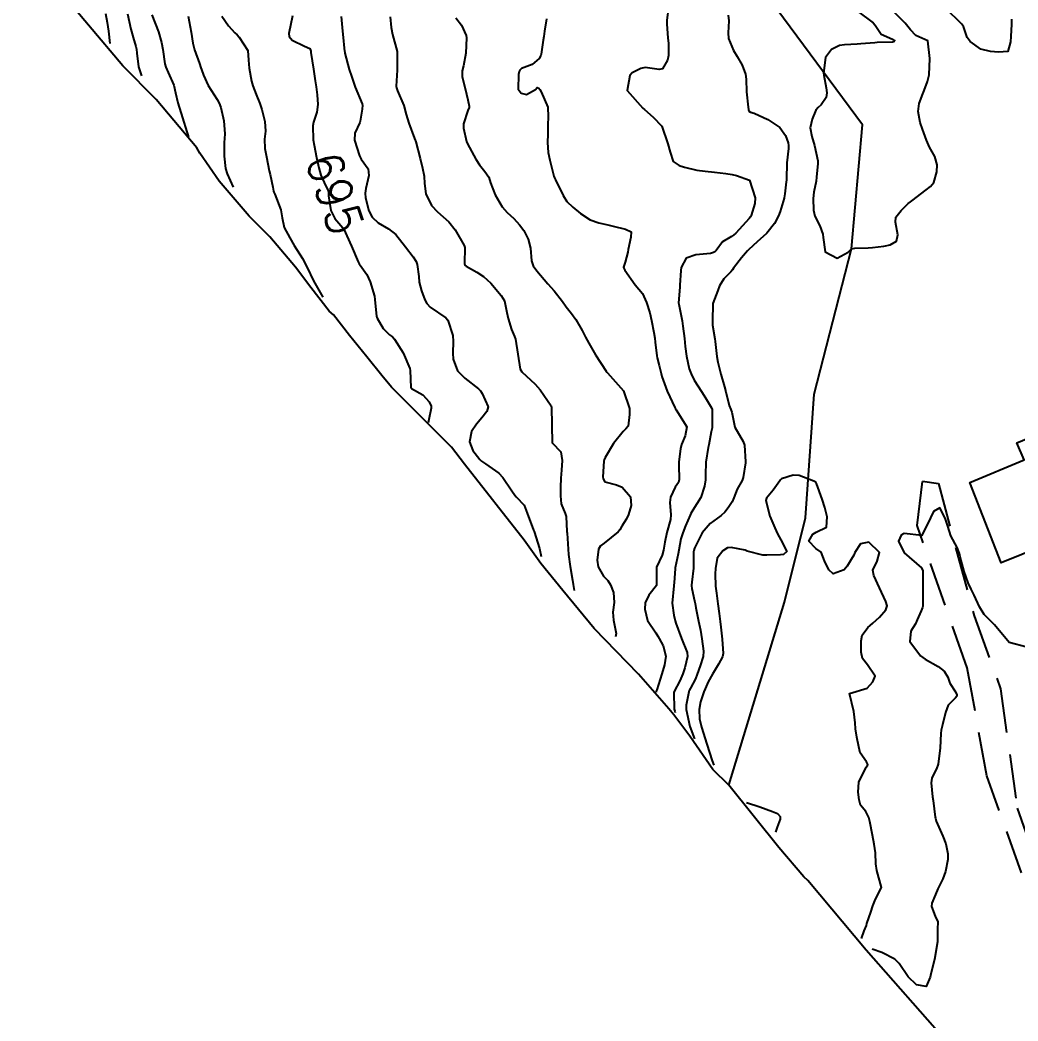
# Model space of a CAD drawing. Header units: metres. Extents: x 298520 to 308411, y 7433745 to 7450750.
# Drawn here: x 300069.2 to 300182.3, y 7448804.6 to 7448917.9 of the extents above; entities that cross this region are included whole.
import ezdxf
from ezdxf.enums import TextEntityAlignment as Align

# ---------------------------------------------------------------- set-up
doc = ezdxf.new("R2010")
doc.units = ezdxf.units.M
doc.header["$LTSCALE"] = 10
doc.linetypes.add('DASHED', pattern=[0.75, 0.5, -0.25])
for name, color, linetype in [('Area', 45, 'Continuous'), ('Cotas', 45, 'Continuous'), ('Curvas de Nivel 1m', 11, 'Continuous'), ('Curvas de Nivel 5m', 15, 'Continuous'), ('Edificações', 30, 'Continuous'), ('Hidrografia', 140, 'Continuous'), ('Vias Secundárias', 230, 'DASHED')]:
    doc.layers.add(name, color=color, linetype=linetype)
doc.styles.add('Style-STANDARD', font='STANDARD.shx')

msp = doc.modelspace()

# ---------------------------------------------------------------- linework, layer by layer
at = {"layer": 'Area'}
msp.add_polyline3d([(300174.24, 7448802.18, 687.41), (300165.06, 7448812.62, 689.17), (300158.45, 7448820.51, 689.49), (300158.01, 7448820.92, 688.14), (300155.18, 7448824.26, 695.01), (300149.53, 7448831.3, 696.09), (300147.72, 7448833.07, 698.89), (300145.1, 7448836.84, 686.91), (300143.28, 7448839.27, 703.74), (300142.71, 7448839.93, 703.05), (300139.29, 7448843.87, 705.52), (300134.28, 7448849.05, 705.33), (300130.7, 7448853.36, 700.99), (300128.24, 7448856.39, 700.79), (300126.35, 7448859.03, 699.09), (300119.56, 7448867.63, 706.76), (300118.11, 7448869.59, 710.24), (300111.3, 7448876.37, 703.06), (300110.22, 7448877.69, 704.16), (300108.53, 7448879.79, 704.68), (300106.56, 7448882.22, 710.19), (300104.74, 7448884.55, 702.17), (300104.23, 7448884.99, 702.11), (300102.16, 7448887.67, 704.84), (300100.45, 7448889.97, 705.35), (300097.54, 7448893.39, 704.08), (300095.19, 7448895.72, 698.67), (300091.8, 7448899.71, 701.87), (300089.6, 7448902.86, 701.31), (300089.25, 7448903.48, 699.65), (300084.65, 7448908.95, 702.12), (300080.87, 7448912.75, 698.55), (300069.23, 7448926.6, 715.18)], dxfattribs=at)
at = {"layer": 'Curvas de Nivel 1m', "flags": 128}
for points, elevation in [([(300081.4, 7448918.65), (300081.79, 7448916.92), (300081.86, 7448916.64), (300082.06, 7448915.96), (300082.37, 7448914.96), (300082.44, 7448914.63), (300082.48, 7448914.19), (300082.66, 7448912.63), (300083, 7448911.63)], 699), ([(300164.1, 7448918.95), (300165.85, 7448917.64), (300166.08, 7448917.35), (300166.78, 7448916.34), (300168.06, 7448915.78), (300168.31, 7448915.61), (300168.21, 7448915.46), (300168.06, 7448915.44), (300166.31, 7448915.38), (300166.06, 7448915.36), (300164.47, 7448915.24), (300164.06, 7448915.22), (300162.6, 7448915.13), (300162.05, 7448915.04), (300161.14, 7448914.61), (300160.46, 7448913.7), (300160.23, 7448911.92), (300160.26, 7448911.71), (300160.55, 7448910.26), (300160.62, 7448909.7), (300160.52, 7448909.17), (300159.97, 7448908.34), (300159.63, 7448908.05), (300159.37, 7448907.72), (300158.94, 7448906.73), (300158.74, 7448905.72), (300158.9, 7448904.76), (300159.22, 7448903.72), (300159.6, 7448902.01), (300159.61, 7448901.71), (300159.45, 7448900.14), (300159.41, 7448899.71), (300159.14, 7448898.43), (300159.05, 7448897.72), (300159.12, 7448896.42), (300159.27, 7448895.72), (300159.81, 7448894.64), (300160.16, 7448893.71), (300160.19, 7448893.32), (300160.41, 7448891.7), (300161.77, 7448890.99), (300163.03, 7448891.67), (300163.4, 7448892.04), (300163.78, 7448892.12), (300165.28, 7448892.14), (300165.78, 7448892.18), (300167.07, 7448892.34), (300167.79, 7448892.5), (300168.5, 7448892.89), (300168.64, 7448893.6), (300168.38, 7448895.04), (300168.44, 7448895.6), (300169.04, 7448896.39), (300169.84, 7448897.15), (300170.09, 7448897.34), (300170.41, 7448897.58), (300171.22, 7448898.21), (300171.86, 7448898.7), (300172.35, 7448899.08), (300172.75, 7448899.56), (300173.08, 7448900.75), (300173.11, 7448901.55), (300172.83, 7448902.48), (300172.26, 7448903.56), (300171.92, 7448904.32), (300171.45, 7448905.57), (300171.18, 7448906.35), (300170.94, 7448907.58), (300171.09, 7448908.47), (300171.49, 7448909.58), (300171.63, 7448909.95), (300172.01, 7448910.99), (300172.16, 7448911.57), (300172.19, 7448911.74), (300172.27, 7448913.57), (300172.06, 7448915.57), (300170.68, 7448916.19), (300170.08, 7448916.82), (300169.48, 7448917.6), (300168.1, 7448918.98)], 688), ([(300181.52, 7448918.02), (300181.52, 7448917.46), (300181.45, 7448916.08), (300181.4, 7448915.46), (300181.12, 7448914.38), (300180.05, 7448914.29), (300179.16, 7448914.37), (300178.05, 7448914.63), (300176.83, 7448915.51), (300176.52, 7448915.96), (300176.08, 7448917.22), (300175.88, 7448917.52), (300174.11, 7448919.25)], 689), ([(300084.16, 7448918.54), (300084.91, 7448916.6), (300085.27, 7448915.38), (300085.42, 7448914.6), (300085.65, 7448912.96), (300085.74, 7448912.59), (300086.01, 7448911.99), (300086.64, 7448910.58), (300086.86, 7448909.71), (300087.12, 7448908.58), (300087.64, 7448906.88), (300088.12, 7448905.27), (300088.31, 7448904.7)], 698), ([(300088.27, 7448918.38), (300088.61, 7448916.56), (300088.81, 7448915.31), (300088.99, 7448914.56), (300089.55, 7448913.02), (300089.73, 7448912.54), (300089.8, 7448912.33), (300090, 7448911.7), (300090.55, 7448910.53), (300091.57, 7448908.93), (300091.8, 7448908.52), (300091.97, 7448908.03), (300092.3, 7448906.51), (300092.45, 7448905.04), (300092.39, 7448904.51), (300092.35, 7448904.08), (300092.36, 7448902.51), (300092.5, 7448901.13), (300092.69, 7448900.51), (300093.36, 7448899)], 697), ([(300092.09, 7448918.36), (300092.83, 7448917.27), (300093.55, 7448916.5), (300093.82, 7448916.25), (300094.06, 7448916.01), (300095.04, 7448914.48), (300095.12, 7448913.39), (300095.17, 7448912.48), (300095.47, 7448911), (300095.61, 7448910.47), (300095.98, 7448909.52), (300096.41, 7448908.47), (300096.62, 7448907.8), (300096.96, 7448906.46), (300097.04, 7448905.35), (300096.93, 7448904.46), (300096.96, 7448903.41), (300097.14, 7448902.46), (300097.46, 7448900.87), (300097.55, 7448900.45), (300097.86, 7448899.02), (300097.96, 7448898.55), (300097.98, 7448898.45), (300098.09, 7448898.21), (300098.78, 7448896.44), (300098.91, 7448895.53), (300099.16, 7448894.43), (300099.79, 7448893.28), (300100.3, 7448892.41), (300101.23, 7448890.94), (300101.75, 7448889.92), (300102.46, 7448888.39), (300103.54, 7448886.55)], 696), ([(300105.62, 7448918.35), (300105.76, 7448916.66), (300105.79, 7448916.35), (300106, 7448914.39), (300106.01, 7448914.35), (300106.04, 7448914.17), (300106.53, 7448912.34), (300106.76, 7448911.59), (300107.19, 7448910.34), (300107.97, 7448908.44), (300108, 7448908.36), (300108.01, 7448908.33), (300108.02, 7448908.28), (300107.97, 7448907.86), (300107.77, 7448906.5), (300107.71, 7448906.33), (300107.14, 7448905.13), (300107.11, 7448904.34), (300107.68, 7448902.55), (300107.78, 7448902.33), (300107.89, 7448902.17), (300108.66, 7448901.09), (300108.75, 7448900.32), (300108.4, 7448898.86), (300108.32, 7448898.32), (300108.36, 7448897.81), (300108.73, 7448896.32), (300109.12, 7448895.62), (300109.81, 7448894.96), (300110.96, 7448894.29), (300111.79, 7448893.67), (300112.88, 7448892.27), (300113.76, 7448891.13), (300114.1, 7448890.6), (300114.23, 7448890.25), (300114.39, 7448888.9), (300114.46, 7448888.25), (300114.7, 7448887.26), (300115.07, 7448886.24), (300115.31, 7448885.84), (300115.7, 7448885.44), (300117.48, 7448884.21), (300117.68, 7448883.94), (300118.26, 7448882.2), (300118.31, 7448881.53), (300118.26, 7448880.2), (300118.3, 7448879.53), (300118.78, 7448878.2), (300119.6, 7448877.39), (300121.18, 7448876.17), (300121.37, 7448875.96), (300121.58, 7448875.65), (300122.25, 7448874.15), (300122.09, 7448873.62), (300121.55, 7448872.9), (300120.93, 7448872.17), (300120.35, 7448871.35), (300120.16, 7448870.18), (300120.52, 7448869.19), (300121.3, 7448868.16), (300121.49, 7448867.99), (300121.97, 7448867.67), (300123.47, 7448866.62), (300123.93, 7448866.14), (300124.95, 7448864.62), (300125.28, 7448864.12), (300125.44, 7448863.95), (300126.33, 7448863.01), (300126.67, 7448862.1), (300127.39, 7448860.16), (300127.43, 7448860.09), (300127.45, 7448860.03), (300128.06, 7448858.08), (300128.25, 7448857.19)], 694), ([(300111.14, 7448918.29), (300111.28, 7448917.08), (300111.44, 7448916.29), (300111.94, 7448914.38), (300111.96, 7448914.28), (300111.95, 7448912.34), (300111.95, 7448912.28), (300111.83, 7448910.45), (300111.86, 7448910.28), (300111.99, 7448909.93), (300112.7, 7448908.27), (300112.97, 7448907.25), (300113.27, 7448906.27), (300113.93, 7448904.54), (300114, 7448904.34), (300114.02, 7448904.26), (300114.05, 7448904.13), (300114.57, 7448902.25), (300114.81, 7448901.17), (300114.99, 7448900.24), (300115.05, 7448899.43), (300115.2, 7448898.24), (300115.83, 7448896.94), (300116.53, 7448896.22), (300117.81, 7448895.1), (300118.53, 7448894.2), (300119.55, 7448892.42), (300119.61, 7448892.19), (300119.59, 7448890.36), (300119.63, 7448890.19), (300119.75, 7448890.06), (300120.97, 7448889.39), (300121.74, 7448888.91), (300122.55, 7448888.15), (300123.71, 7448886.74), (300124.09, 7448886.13), (300124.38, 7448884.82), (300124.52, 7448884.13), (300124.91, 7448882.88), (300125.23, 7448882.12), (300125.34, 7448881.8), (300125.63, 7448880.12), (300125.89, 7448878.39), (300126.06, 7448878.11), (300127.59, 7448876.7), (300128.15, 7448876.08), (300129.38, 7448874.26), (300129.44, 7448874.07), (300129.47, 7448872.14), (300129.47, 7448872.07), (300129.51, 7448870.07), (300130.5, 7448869.05), (300130.65, 7448868.05), (300130.56, 7448866.97), (300130.5, 7448866.05), (300130.45, 7448865.06), (300130.43, 7448864.06), (300130.54, 7448863.16), (300130.98, 7448862.05), (300131.08, 7448861.71), (300131.18, 7448860.04), (300131.19, 7448859.84), (300131.3, 7448858.04), (300131.36, 7448857.43), (300131.55, 7448856.05), (300131.81, 7448854.52), (300131.89, 7448854.04), (300132.01, 7448853.34)], 693), ([(300118.58, 7448918.2), (300119.24, 7448917.36), (300119.78, 7448916.18), (300119.82, 7448915.94), (300119.72, 7448914.18), (300119.46, 7448912.75), (300119.32, 7448912.19), (300119.33, 7448911.52), (300119.66, 7448910.19), (300119.97, 7448908.92), (300120.1, 7448908.18), (300120.09, 7448908.05), (300119.96, 7448907.68), (300119.48, 7448906.19), (300119.45, 7448905.69), (300119.81, 7448904.18), (300119.92, 7448903.91), (300120.86, 7448902.18), (300121.26, 7448901.54), (300121.88, 7448900.78), (300122.33, 7448900.16), (300122.53, 7448899.49), (300123.04, 7448898.15), (300123.83, 7448896.79), (300124.41, 7448896.13), (300125.15, 7448895.45), (300125.81, 7448894.74), (300126.29, 7448894.11), (300126.78, 7448893.11), (300127.05, 7448892.1), (300127.17, 7448890.69), (300127.34, 7448890.09), (300127.75, 7448889.55), (300129.03, 7448888.08), (300129.72, 7448887.26), (300130.68, 7448886.06), (300131.1, 7448885.46), (300131.69, 7448884.69), (300132.19, 7448884.03), (300132.92, 7448882.77), (300133.28, 7448882.02), (300133.65, 7448881.34), (300134.43, 7448880.01), (300135.61, 7448878.16), (300135.69, 7448878.07), (300135.77, 7448878), (300137.58, 7448875.97), (300138.26, 7448873.96), (300138.26, 7448873.26), (300138.1, 7448871.96), (300137.86, 7448871.64), (300137.53, 7448871.33), (300136.47, 7448869.99), (300135.5, 7448868.39), (300135.38, 7448868.12), (300135.36, 7448868), (300135.25, 7448866.22), (300135.27, 7448866), (300135.46, 7448865.65), (300136.78, 7448865.3), (300137.45, 7448865.05), (300138.38, 7448863.96), (300138.44, 7448862.95), (300138.15, 7448861.96), (300137.92, 7448861.46), (300137.4, 7448860.64), (300137.16, 7448860.21), (300136.98, 7448859.98), (300135.38, 7448858.72), (300134.97, 7448858.41), (300134.74, 7448858.01), (300134.59, 7448856.77), (300134.72, 7448856.01), (300135.33, 7448854.98), (300135.81, 7448854.47), (300136.12, 7448853.99), (300136.44, 7448853.11), (300136.51, 7448851.98), (300136.38, 7448850.89), (300136.45, 7448849.98), (300136.77, 7448848.46), (300136.68, 7448848.08)], 692), ([(300128.87, 7448918.08), (300128.64, 7448916.66), (300128.55, 7448916.09), (300128.49, 7448915.66), (300128.26, 7448914.09), (300128.22, 7448913.91), (300128.04, 7448913.59), (300127.23, 7448912.89), (300126.02, 7448912.45), (300125.85, 7448912.27), (300125.78, 7448912.11), (300125.68, 7448911.78), (300125.67, 7448910.11), (300125.99, 7448909.65), (300126.59, 7448909.49), (300127.61, 7448910.09), (300127.8, 7448910.29), (300127.99, 7448910.24), (300128.12, 7448910.09), (300128.27, 7448909.8), (300129, 7448908.08), (300129.07, 7448906.96), (300129.01, 7448906.08), (300129, 7448905.01), (300128.99, 7448904.08), (300129.07, 7448902.92), (300129.23, 7448902.08), (300129.69, 7448900.26), (300129.76, 7448900.07), (300129.87, 7448899.85), (300130.76, 7448898.06), (300131.18, 7448897.39), (300131.83, 7448896.74), (300132.72, 7448896.03), (300133.82, 7448895.31), (300134.79, 7448894.98), (300135.81, 7448894.75), (300136.42, 7448894.6), (300137.81, 7448894.27), (300138.45, 7448893.96), (300138.41, 7448893.34), (300138.12, 7448891.97), (300138.07, 7448891.67), (300137.76, 7448890.53), (300137.6, 7448889.97), (300137.63, 7448889.85), (300137.75, 7448889.62), (300138.91, 7448887.96), (300139.72, 7448886.96), (300140.2, 7448885.94), (300140.56, 7448884.8), (300140.77, 7448883.93), (300141.03, 7448882.57), (300141.13, 7448881.93), (300141.17, 7448881.45), (300141.35, 7448879.92), (300141.4, 7448879.69), (300141.62, 7448878.82), (300141.85, 7448877.92), (300141.94, 7448877.59), (300142.53, 7448875.91), (300143.4, 7448874.07), (300143.49, 7448873.9), (300143.56, 7448873.79), (300144.75, 7448871.89), (300144.55, 7448870.86), (300144.16, 7448869.89), (300144.04, 7448869.37), (300143.84, 7448867.9), (300143.84, 7448867.55), (300143.9, 7448865.9), (300143.8, 7448865.56), (300143.45, 7448865.04), (300142.92, 7448863.91), (300142.83, 7448863.3), (300142.96, 7448861.91), (300142.89, 7448861.39), (300142.49, 7448859.91), (300142.28, 7448858.81), (300142.13, 7448857.92), (300141.96, 7448857.33), (300141.34, 7448856), (300141.32, 7448855.95), (300141.31, 7448855.93), (300141.33, 7448854.77), (300141.34, 7448853.95), (300141.34, 7448853.93), (300141.32, 7448853.89), (300140.44, 7448852.81), (300140.05, 7448851.94), (300140.01, 7448851.23), (300140.31, 7448849.94), (300141.26, 7448848.55), (300141.49, 7448848.16), (300141.62, 7448847.92), (300142.09, 7448847.07), (300142.39, 7448845.91), (300142.24, 7448844.94), (300141.92, 7448843.92), (300141.36, 7448842.1), (300141.29, 7448841.93), (300141.27, 7448841.84)], 691), ([(300149.44, 7448918.49), (300149.51, 7448917.84), (300149.43, 7448916.48), (300149.48, 7448915.84), (300150.04, 7448914.48), (300150.44, 7448913.82), (300151.03, 7448912.82), (300151.39, 7448911.81), (300151.46, 7448911.26), (300151.53, 7448909.81), (300151.7, 7448908.07), (300151.73, 7448907.8), (300151.79, 7448907.63), (300151.96, 7448907.51), (300152.37, 7448907.38), (300153.95, 7448906.67), (300155.28, 7448905.77), (300155.93, 7448904.87), (300156.22, 7448904.05), (300156.27, 7448903.75), (300156.26, 7448903.41), (300156.07, 7448901.76), (300156.03, 7448899.92), (300156.03, 7448899.76), (300156.02, 7448899.61), (300155.85, 7448898.27), (300155.8, 7448897.81), (300155.78, 7448897.76), (300155.33, 7448896.27), (300155.15, 7448895.77), (300154.69, 7448894.89), (300153.8, 7448893.82), (300153.79, 7448893.8), (300153.77, 7448893.78), (300152.74, 7448892.84), (300151.78, 7448891.96), (300151.69, 7448891.88), (300151.62, 7448891.8), (300150.96, 7448891.01), (300150.05, 7448889.83), (300149.93, 7448889.65), (300149.75, 7448889.41), (300148.96, 7448888.62), (300148.47, 7448887.84), (300148.26, 7448887.3), (300147.7, 7448885.85), (300147.65, 7448883.85), (300147.68, 7448883.37), (300147.92, 7448881.85), (300147.97, 7448881.53), (300148.15, 7448879.84), (300148.26, 7448879.21), (300148.62, 7448877.84), (300149.02, 7448876.41), (300149.17, 7448875.83), (300149.57, 7448874.28), (300149.73, 7448873.83), (300149.85, 7448873.54), (300150.19, 7448871.82), (300151.14, 7448870.2), (300151.28, 7448869.81), (300151.4, 7448867.91), (300151.39, 7448867.81), (300151.15, 7448866.13), (300151.01, 7448865.81), (300150.45, 7448864.83), (300150.09, 7448863.82), (300149.89, 7448863.37), (300149.43, 7448862.71), (300149.05, 7448862.21), (300148.63, 7448861.84), (300147.4, 7448860.92), (300146.48, 7448859.86), (300145.61, 7448858.12), (300145.54, 7448857.88), (300145.53, 7448857.72), (300145.5, 7448855.88), (300145.33, 7448854.3), (300145.27, 7448853.93), (300145.27, 7448853.88), (300145.32, 7448853.57), (300145.62, 7448852.19), (300145.69, 7448851.87), (300145.79, 7448851.38), (300146.09, 7448849.87), (300146.29, 7448848.85), (300146.44, 7448847.87), (300146.63, 7448846.46), (300146.61, 7448845.87), (300146.28, 7448844.8), (300145.94, 7448843.87), (300145.73, 7448843.34), (300145.19, 7448842.29), (300145.04, 7448842.02), (300144.99, 7448841.88), (300144.68, 7448840.37), (300144.68, 7448839.88), (300145.08, 7448837.93), (300145.61, 7448836.54)], 689), ([(300164.54, 7448813.95), (300164.86, 7448814.82), (300165.1, 7448815.4), (300165.16, 7448815.64), (300165.59, 7448816.93), (300165.84, 7448817.63), (300166.13, 7448818.4), (300166.78, 7448819.62), (300166.8, 7448819.73), (300166.26, 7448821.63), (300166.18, 7448822.4), (300166.13, 7448823.63), (300165.99, 7448824.61), (300165.77, 7448825.63), (300165.47, 7448827.17), (300165.37, 7448827.64), (300165.02, 7448828.33), (300164.43, 7448829.05), (300164.27, 7448829.65), (300164.18, 7448830.52), (300164.25, 7448831.65), (300165.08, 7448833.32), (300165.21, 7448833.51), (300165.24, 7448833.64), (300165.09, 7448833.95), (300164.4, 7448834.96), (300164.23, 7448835.65), (300164.03, 7448836.75), (300163.86, 7448837.66), (300163.82, 7448838.34), (300163.67, 7448839.66), (300163.18, 7448841.67), (300165.19, 7448842.3), (300165.82, 7448843.01), (300166.07, 7448843.63), (300165.22, 7448844.92), (300164.66, 7448845.65), (300164.51, 7448846.37), (300164.52, 7448847.65), (300164.62, 7448848.29), (300165.27, 7448849.14), (300165.54, 7448849.37), (300165.83, 7448849.63), (300166.57, 7448850.34), (300167.29, 7448851.15), (300167.44, 7448851.62), (300167.3, 7448852.1), (300166.59, 7448853.63), (300165.93, 7448855.05), (300165.83, 7448855.64), (300166.32, 7448856.66), (300166.58, 7448857.63), (300165.38, 7448858.82), (300164.42, 7448858.61), (300163.78, 7448857.66), (300163.69, 7448857.34), (300163.36, 7448856.86), (300162.91, 7448856.11), (300162.59, 7448855.67), (300161.34, 7448855.22), (300160.83, 7448855.7), (300160.35, 7448856.71), (300159.96, 7448857.7), (300159.38, 7448858.11), (300158.58, 7448858.92), (300159.03, 7448859.72), (300159.4, 7448859.94), (300160.57, 7448860.53), (300160.65, 7448861.7), (300160.38, 7448862.75), (300160.1, 7448863.7), (300159.46, 7448865.46), (300159.36, 7448865.61), (300159.15, 7448865.71), (300157.47, 7448866.35), (300156.81, 7448866.4), (300155.47, 7448865.98), (300155.35, 7448865.87), (300155.29, 7448865.76), (300154.53, 7448864.69), (300153.77, 7448863.78), (300153.7, 7448863.52), (300154.16, 7448861.77), (300154.74, 7448860.42), (300155.04, 7448859.76), (300155.39, 7448859.08), (300156.08, 7448857.75), (300155.7, 7448857.42), (300155.37, 7448857.39), (300153.81, 7448857.33), (300153.37, 7448857.36), (300151.58, 7448857.81), (300151.44, 7448857.87), (300151.37, 7448857.91), (300149.78, 7448858.23), (300149.38, 7448858.16), (300148.83, 7448857.84), (300148.2, 7448857.01), (300147.99, 7448855.84), (300147.96, 7448855.22), (300148.01, 7448853.84), (300148.1, 7448853.05), (300148.28, 7448851.84), (300148.41, 7448850.72), (300148.52, 7448849.84), (300148.61, 7448849.18), (300148.76, 7448847.84), (300148.88, 7448846.19), (300148.8, 7448845.84), (300148.36, 7448844.99), (300147.67, 7448843.85), (300147.19, 7448842.99), (300146.84, 7448842.21), (300146.69, 7448841.86), (300146.3, 7448840.73), (300146.16, 7448839.87), (300146.2, 7448838.81), (300146.41, 7448837.87), (300147.02, 7448835.94), (300147.62, 7448834.05), (300147.8, 7448833.56)], 688), ([(300183.25, 7448846.94), (300181.25, 7448847.45), (300179.6, 7448849.47), (300179.28, 7448849.79), (300178.43, 7448850.63), (300177.92, 7448851.49), (300177.31, 7448852.81), (300176.95, 7448853.5), (300176.63, 7448854.2), (300176.16, 7448855.51), (300175.72, 7448857.17), (300175.63, 7448857.52), (300175.38, 7448858.22), (300174.66, 7448859.53), (300174.31, 7448860.63), (300174.03, 7448861.53), (300173.43, 7448862.7), (300172.69, 7448862.28), (300172.34, 7448861.56), (300171.39, 7448859.57), (300169.39, 7448859.79), (300169.05, 7448859.6), (300168.72, 7448858.93), (300169.37, 7448857.59), (300171.35, 7448855.92), (300171.48, 7448855.57), (300171.48, 7448855.43), (300171.49, 7448853.57), (300171.5, 7448853.39), (300171.47, 7448851.57), (300171.44, 7448851.42), (300171.29, 7448851.03), (300170.84, 7448850.01), (300170.64, 7448849.58), (300170.12, 7448848.73), (300170, 7448847.58), (300171.23, 7448845.95), (300171.75, 7448845.56), (300173.21, 7448844.72), (300173.89, 7448844.22), (300174.32, 7448843.53), (300174.53, 7448842.86), (300175.19, 7448841.88), (300175.35, 7448841.52), (300175.33, 7448841.37), (300175.18, 7448841.17), (300174.36, 7448840.34), (300174.06, 7448839.54), (300173.73, 7448838.13), (300173.58, 7448837.54), (300173.53, 7448837.14), (300173.45, 7448835.54), (300173.23, 7448833.69), (300173.19, 7448833.55), (300173.08, 7448833.28), (300172.52, 7448832.1), (300172.42, 7448831.56), (300172.6, 7448829.99), (300172.67, 7448829.55), (300172.9, 7448827.66), (300172.92, 7448827.55), (300173.01, 7448827.24), (300173.74, 7448825.54), (300174.09, 7448824.65), (300174.33, 7448823.53), (300174.33, 7448822.9), (300174.07, 7448821.53), (300173.77, 7448820.7), (300173.2, 7448819.55), (300172.91, 7448818.92), (300172.51, 7448817.94), (300172.48, 7448817.55), (300172.88, 7448816.45), (300173.17, 7448815.84), (300173.17, 7448815.55), (300173.16, 7448815.25), (300173.13, 7448813.55), (300172.82, 7448811.55), (300172.4, 7448809.95), (300172.31, 7448809.55), (300171.85, 7448808.5), (300170.78, 7448808.69), (300169.83, 7448809.58), (300168.82, 7448811.1), (300168.3, 7448811.61), (300166.83, 7448812.35), (300165.73, 7448812.73)], 688), ([(300151.5, 7448829.32), (300153.02, 7448828.83), (300154.46, 7448828.32), (300155.02, 7448828.11), (300155.32, 7448827.76), (300155.31, 7448827.45), (300155, 7448826.56), (300154.79, 7448825.97)], 688)]:
    msp.add_lwpolyline(points, dxfattribs=dict(at, elevation=elevation))
at = {"layer": 'Curvas de Nivel 5m', "flags": 128}
for points, elevation in [([(300078.9, 7448918.67), (300079.1, 7448917.65), (300079.24, 7448916.67), (300079.42, 7448915.3)], 700), ([(300142.68, 7448919.34), (300142.51, 7448917.92), (300142.51, 7448917.48), (300142.61, 7448915.91), (300142.69, 7448915.28), (300142.68, 7448913.91), (300142.57, 7448913.38), (300142.02, 7448912.4), (300141.62, 7448912.32), (300140.02, 7448912.55), (300139.54, 7448912.44), (300138.58, 7448911.96), (300138.31, 7448911.66), (300137.99, 7448909.97), (300139.79, 7448907.95), (300139.96, 7448907.79), (300140.96, 7448906.94), (300141.94, 7448905.92), (300142.61, 7448903.91), (300142.86, 7448902.96), (300143.22, 7448901.91), (300143.89, 7448901.48), (300144.5, 7448901.28), (300145.88, 7448900.95), (300146.84, 7448900.83), (300147.88, 7448900.73), (300149.16, 7448900.56), (300149.88, 7448900.44), (300150.37, 7448900.32), (300151.87, 7448899.8), (300152.5, 7448897.79), (300152.45, 7448897.18), (300152.06, 7448895.8), (300151.97, 7448895.65), (300151.82, 7448895.47), (300150.29, 7448893.82), (300150.04, 7448893.58), (300149.8, 7448893.41), (300148.81, 7448892.82), (300148.08, 7448891.85), (300147.93, 7448891.69), (300147.77, 7448891.61), (300147.44, 7448891.52), (300145.77, 7448891.35), (300144.68, 7448890.98), (300144.13, 7448889.9), (300144.09, 7448889.56), (300143.96, 7448887.9), (300143.95, 7448887.68), (300143.83, 7448885.9), (300143.84, 7448885.76), (300144.21, 7448883.89), (300144.3, 7448883.26), (300144.48, 7448881.89), (300144.57, 7448880.97), (300144.72, 7448879.89), (300145.04, 7448878.46), (300145.23, 7448877.88), (300145.6, 7448877.15), (300146.43, 7448875.87), (300146.89, 7448875.17), (300147.56, 7448874.01), (300147.62, 7448873.85), (300147.62, 7448873.79), (300147.61, 7448871.85), (300147.61, 7448871.78), (300147.53, 7448871.29), (300147.25, 7448869.85), (300147.19, 7448869.53), (300146.92, 7448867.86), (300146.89, 7448866.44), (300146.86, 7448865.86), (300146.74, 7448865.15), (300146.34, 7448863.87), (300145.43, 7448862.42), (300145.22, 7448862.08), (300145.14, 7448861.88), (300144.62, 7448860.67), (300144.31, 7448859.89), (300144.09, 7448859.18), (300143.85, 7448857.9), (300143.78, 7448857.48), (300143.45, 7448855.9), (300143.44, 7448855.8), (300143.33, 7448854.24), (300143.3, 7448853.9), (300143.29, 7448853.87), (300143.1, 7448851.9), (300143.28, 7448850.55), (300143.45, 7448849.9), (300143.53, 7448849.64), (300144.16, 7448847.89), (300144.78, 7448846.33), (300144.83, 7448845.88), (300144.53, 7448844.57), (300144.3, 7448843.89), (300143.96, 7448843.13), (300143.32, 7448841.9), (300143.29, 7448841.79), (300143.34, 7448839.9), (300143.38, 7448839.67), (300143.43, 7448839.51)], 690), ([(300100.08, 7448918.42), (300099.67, 7448916.43), (300099.7, 7448916.07), (300100.06, 7448915.65), (300101.47, 7448914.98), (300102.05, 7448914.72), (300102.15, 7448914.51), (300102.17, 7448914.4), (300102.19, 7448914.25), (300102.48, 7448912.39), (300102.68, 7448911.07), (300102.78, 7448910.39), (300102.89, 7448909.48), (300102.96, 7448908.39), (300102.85, 7448907.5), (300102.47, 7448906.39), (300102.38, 7448905.96), (300102.44, 7448904.39), (300102.54, 7448903.77), (300102.82, 7448902.39), (300103.07, 7448901.2), (300103.3, 7448900.39), (300103.86, 7448899.14), (300104.13, 7448898.65), (300104.19, 7448898.37), (300104.18, 7448898.04), (300104.42, 7448896.37), (300104.9, 7448895.45), (300105.8, 7448894.4), (300105.84, 7448894.35), (300105.9, 7448894.25), (300106.78, 7448892.34), (300107.54, 7448890.55), (300107.64, 7448890.33), (300107.75, 7448890.18), (300108.53, 7448889.11), (300108.91, 7448888.31), (300109.37, 7448886.66), (300109.43, 7448886.31), (300109.61, 7448884.38), (300109.63, 7448884.31), (300109.68, 7448884.17), (300110.37, 7448883), (300111.09, 7448882.29), (300111.42, 7448882.05), (300111.65, 7448881.82), (300112.64, 7448880.27), (300113.39, 7448878.48), (300113.44, 7448878.26), (300113.5, 7448876.34), (300113.53, 7448876.26), (300113.58, 7448876.21), (300114.85, 7448875.51), (300115.57, 7448874.71), (300115.79, 7448874.23), (300115.81, 7448873.98), (300115.55, 7448872.71), (300115.47, 7448872.31)], 695)]:
    msp.add_lwpolyline(points, dxfattribs=dict(at, elevation=elevation))
at = {"layer": 'Edificações'}
msp.add_lwpolyline([(300187.02, 7448872.08), (300191.89, 7448861.1), (300180.37, 7448856.48), (300176.82, 7448865.56), (300182.96, 7448868.12), (300182.14, 7448870.08)], close=True, dxfattribs=at)
at = {"layer": 'Hidrografia', "elevation": 696.09}
msp.add_lwpolyline([(300149.53, 7448831.3), (300155.82, 7448852.03), (300158.21, 7448861.56), (300159.19, 7448875.58), (300163.4, 7448892.04), (300164.67, 7448906.09), (300154.18, 7448920.22)], dxfattribs=at)
at = {"layer": 'Vias Secundárias', "elevation": 687.29}
msp.add_lwpolyline([(300191.64, 7448781.39), (300189.11, 7448794.61), (300185.19, 7448814.3), (300178.74, 7448832.35), (300176.51, 7448844.6), (300170.83, 7448860.71), (300171.44, 7448865.73), (300173.25, 7448865.47), (300177.29, 7448850.46), (300180.29, 7448842.2), (300182.17, 7448828.7), (300185.87, 7448818.22), (300187.51, 7448816.02)], dxfattribs=at)

# ---------------------------------------------------------------- texts
at = {"layer": 'Cotas', "style": 'Style-STANDARD'}
msp.add_text('695', height=4, rotation=288.5911, dxfattribs=at).set_placement((300104.89, 7448898.33, 695), align=Align.MIDDLE_CENTER)

doc.saveas('drawing.dxf')
